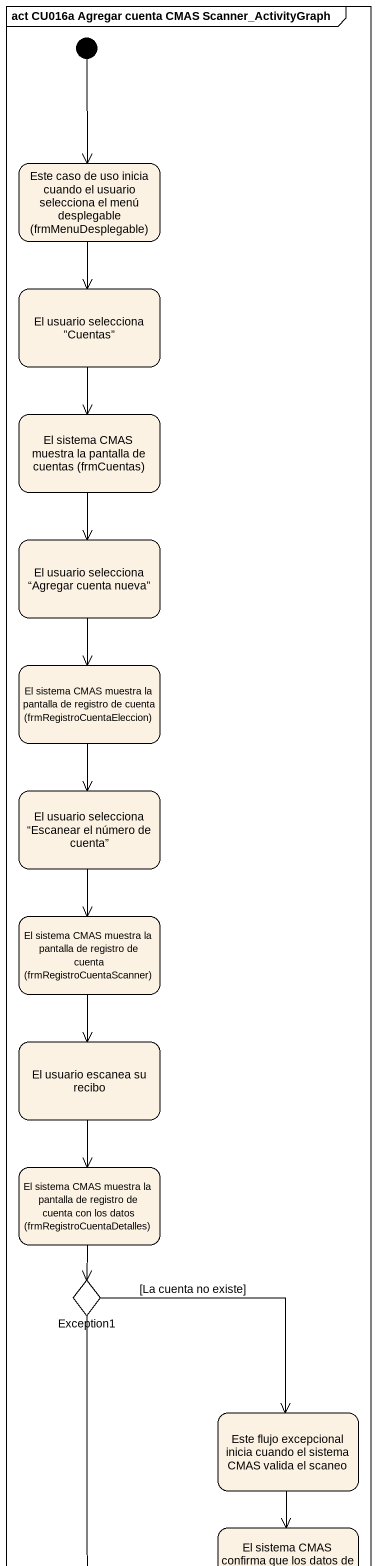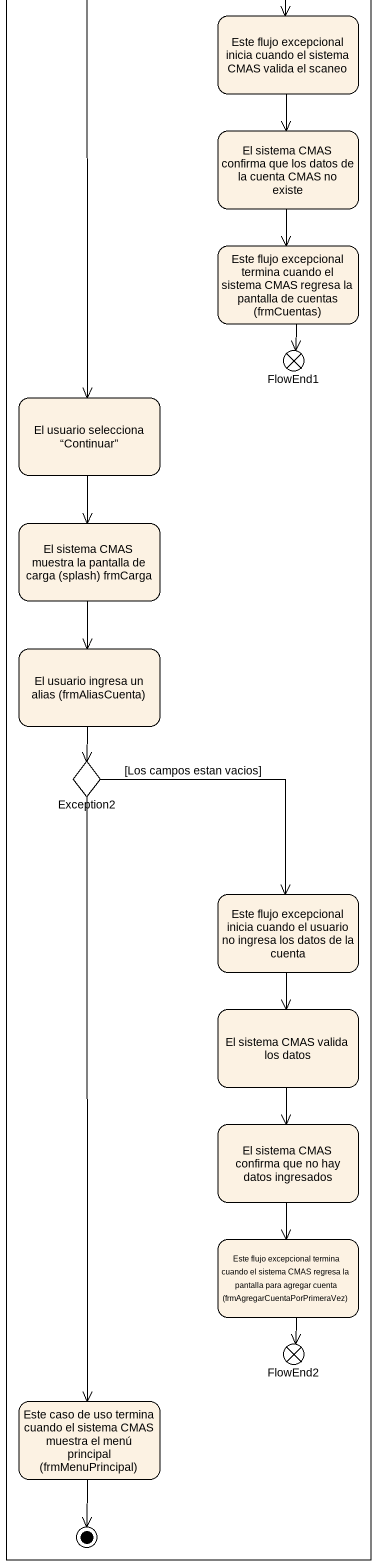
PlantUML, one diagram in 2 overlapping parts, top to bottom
@startuml
mainframe act CU016a Agregar cuenta CMAS Scanner_ActivityGraph
hide empty description
state "Este caso de uso inicia cuando el usuario selecciona el menú desplegable (frmMenuDesplegable)" as Este_caso_de_uso_inicia
state "El usuario selecciona ”Cuentas”" as El_usuario_selecciona
state "El sistema CMAS muestra la pantalla de cuentas (frmCuentas)" as El_sistema_CMAS_muestra_la
state "El usuario selecciona “Agregar cuenta nueva”" as El_usuario_selecciona_2
state "El sistema CMAS muestra la pantalla de registro de cuenta (frmRegistroCuentaEleccion)" as El_sistema_CMAS_muestra_la_2
state "El usuario selecciona “Escanear el número de cuenta”" as El_usuario_selecciona_3
state "El sistema CMAS muestra la pantalla de registro de cuenta (frmRegistroCuentaScanner)" as El_sistema_CMAS_muestra_la_3
state "El usuario escanea su recibo" as El_usuario_escanea_su_recibo
state "El sistema CMAS muestra la pantalla de registro de cuenta con los datos (frmRegistroCuentaDetalles)" as El_sistema_CMAS_muestra_la_4
state Exception1 <<choice>>
state "Este flujo excepcional inicia cuando el sistema CMAS valida el scaneo" as Este_flujo_excepcional
state "El sistema CMAS confirma que los datos de la cuenta CMAS no existe" as El_sistema_CMAS_confirma
state "Este flujo excepcional termina cuando el sistema CMAS regresa la pantalla de cuentas (frmCuentas)" as Este_flujo_excepcional_2
state FlowEnd1 <<end>>
state "El usuario selecciona “Continuar”" as El_usuario_selecciona_4
state "El sistema CMAS muestra la pantalla de carga (splash) frmCarga" as El_sistema_CMAS_muestra_la_5
state "El usuario ingresa un alias (frmAliasCuenta)" as El_usuario_ingresa_un_alias
state Exception2 <<choice>>
state "Este flujo excepcional inicia cuando el usuario no ingresa los datos de la cuenta" as Este_flujo_excepcional_3
state "El sistema CMAS valida los datos" as El_sistema_CMAS_valida_los
state "El sistema CMAS confirma que no hay datos ingresados" as El_sistema_CMAS_confirma_2
state "Este flujo excepcional termina cuando el sistema CMAS regresa la pantalla para agregar cuenta (frmAgregarCuentaPorPrimeraVez)" as Este_flujo_excepcional_4
state FlowEnd2 <<end>>
state "Este caso de uso termina cuando el sistema CMAS muestra el menú principal (frmMenuPrincipal)" as Este_caso_de_uso_termina
[*] --> Este_caso_de_uso_inicia
Este_caso_de_uso_inicia --> El_usuario_selecciona
El_usuario_selecciona --> El_sistema_CMAS_muestra_la
El_sistema_CMAS_muestra_la --> El_usuario_selecciona_2
El_usuario_selecciona_2 --> El_sistema_CMAS_muestra_la_2
El_sistema_CMAS_muestra_la_2 --> El_usuario_selecciona_3
El_usuario_selecciona_3 --> El_sistema_CMAS_muestra_la_3
El_sistema_CMAS_muestra_la_3 --> El_usuario_escanea_su_recibo
El_usuario_escanea_su_recibo --> El_sistema_CMAS_muestra_la_4
El_sistema_CMAS_muestra_la_4 --> Exception1
Exception1 --> Este_flujo_excepcional : [La cuenta no existe]
Exception1 --> El_usuario_selecciona_4
Este_flujo_excepcional --> El_sistema_CMAS_confirma
El_sistema_CMAS_confirma --> Este_flujo_excepcional_2
Este_flujo_excepcional_2 --> FlowEnd1
El_usuario_selecciona_4 --> El_sistema_CMAS_muestra_la_5
El_sistema_CMAS_muestra_la_5 --> El_usuario_ingresa_un_alias
El_usuario_ingresa_un_alias --> Exception2
Exception2 --> Este_flujo_excepcional_3 : [Los campos estan vacios]
Exception2 --> Este_caso_de_uso_termina
Este_flujo_excepcional_3 --> El_sistema_CMAS_valida_los
El_sistema_CMAS_valida_los --> El_sistema_CMAS_confirma_2
El_sistema_CMAS_confirma_2 --> Este_flujo_excepcional_4
Este_flujo_excepcional_4 --> FlowEnd2
Este_caso_de_uso_termina --> [*]
@enduml
